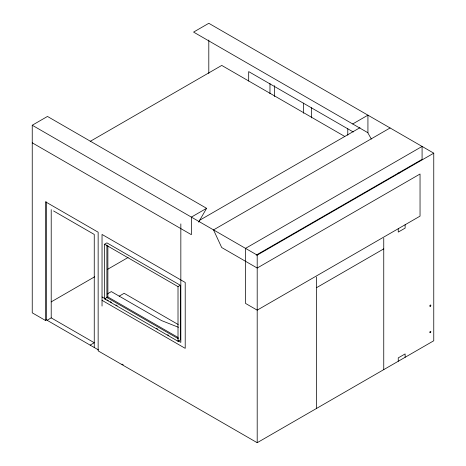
<?xml version="1.0" encoding="UTF-8"?>
<svg xmlns="http://www.w3.org/2000/svg" width="466" height="466" viewBox="0 0 466 466"><rect width="100%" height="100%" fill="white"/><g stroke="black" fill="none" stroke-linecap="round" stroke-linejoin="round"><path stroke-width="0.7" d="M198.621 222.131L206.595 208.319L47.468 116.448L32.241 125.237L32.241 312.826L45.377 320.404L46.35 319.845L98.512 349.96M90.165 141.39L221.74 65.421L344.823 136.486M104.57 244.219L106.9 242.868L180.348 285.274L180.348 339.924L178.012 341.269L104.57 298.863L104.57 244.219L178.012 286.619L180.348 285.274M206.595 208.319L191.369 217.109L191.369 234.689L32.241 142.817M352.71 123.962L367.93 115.172L367.93 132.752L193.576 32.09L208.803 23.3L433.759 153.174L433.759 340.762L257.197 442.7L98.145 350.875L98.145 232.202L45.377 201.731L45.377 320.404M51.161 301.904L94.668 276.781M107.279 269.499L128.092 257.488M199.477 220.354L359.997 127.678M47.124 320.235L51.213 317.876L94.254 342.731L90.171 345.09M390.089 127.964L213.527 229.901L221.694 247.533L257.197 268.032L420.041 174.01L420.041 216.137L257.197 310.152L245.524 303.413L245.524 248.372L422.085 146.435L422.085 159.355L256.213 255.118M107.168 293.994L111.327 291.594L161.521 320.573L178.408 327.278M104.57 298.863L107.873 296.959L178.181 337.547M119.185 296.155L124.131 293.3L178.169 324.499M32.241 125.237L257.197 255.112L433.759 153.174M316.496 287.703L383.751 248.873M397.964 173.113L399.112 173.113M353.28 131.989L248.687 71.601L248.687 81.055M53.543 210.941L94.254 234.445L94.254 347.502M178.466 338.834L106.9 297.518L106.9 245.029M102.037 296.959L105.823 299.137M107.081 299.865L108.345 300.593M110.232 301.683L111.496 302.411M115.906 304.956L117.17 305.679M156.256 328.221L157.514 328.944M167.603 334.763L168.861 335.491M178.315 340.943L180.837 342.393L180.837 223.89M102.037 300.325L185.212 348.347L185.212 282.466L102.037 234.445L102.037 306.057M121.976 364.103L123.228 364.831M367.552 132.28L371.332 139.066M405.129 224.746L405.129 228.113L398.249 232.085L398.249 228.719M405.129 357.294L405.129 353.921L398.249 357.894L398.249 361.267M383.751 238.213L383.751 369.637M347.787 128.645L347.787 135.169M316.496 277.043L316.496 408.466M311.55 107.722L311.55 117.869M303.529 103.091L303.529 113.238M274.585 85.657L274.585 96.526M269.965 83.496L269.965 93.672M257.197 255.112L257.197 442.7M208.803 40.024L208.803 73.471M178.012 286.619L178.012 341.269M107.873 245.902L107.873 296.959M51.213 209.595L51.213 317.876M46.35 201.895L46.35 319.845M430.444 332.567A0.757 0.437 -60 0 0 430.683 331.396A0.757 0.437 -60 0 0 429.786 332.188A0.757 0.437 -60 0 0 430.444 332.567M430.444 306.209A0.757 0.437 -60 0 0 430.683 305.032A0.757 0.437 -60 0 0 429.786 305.83A0.757 0.437 -60 0 0 430.444 306.209"/></g></svg>
